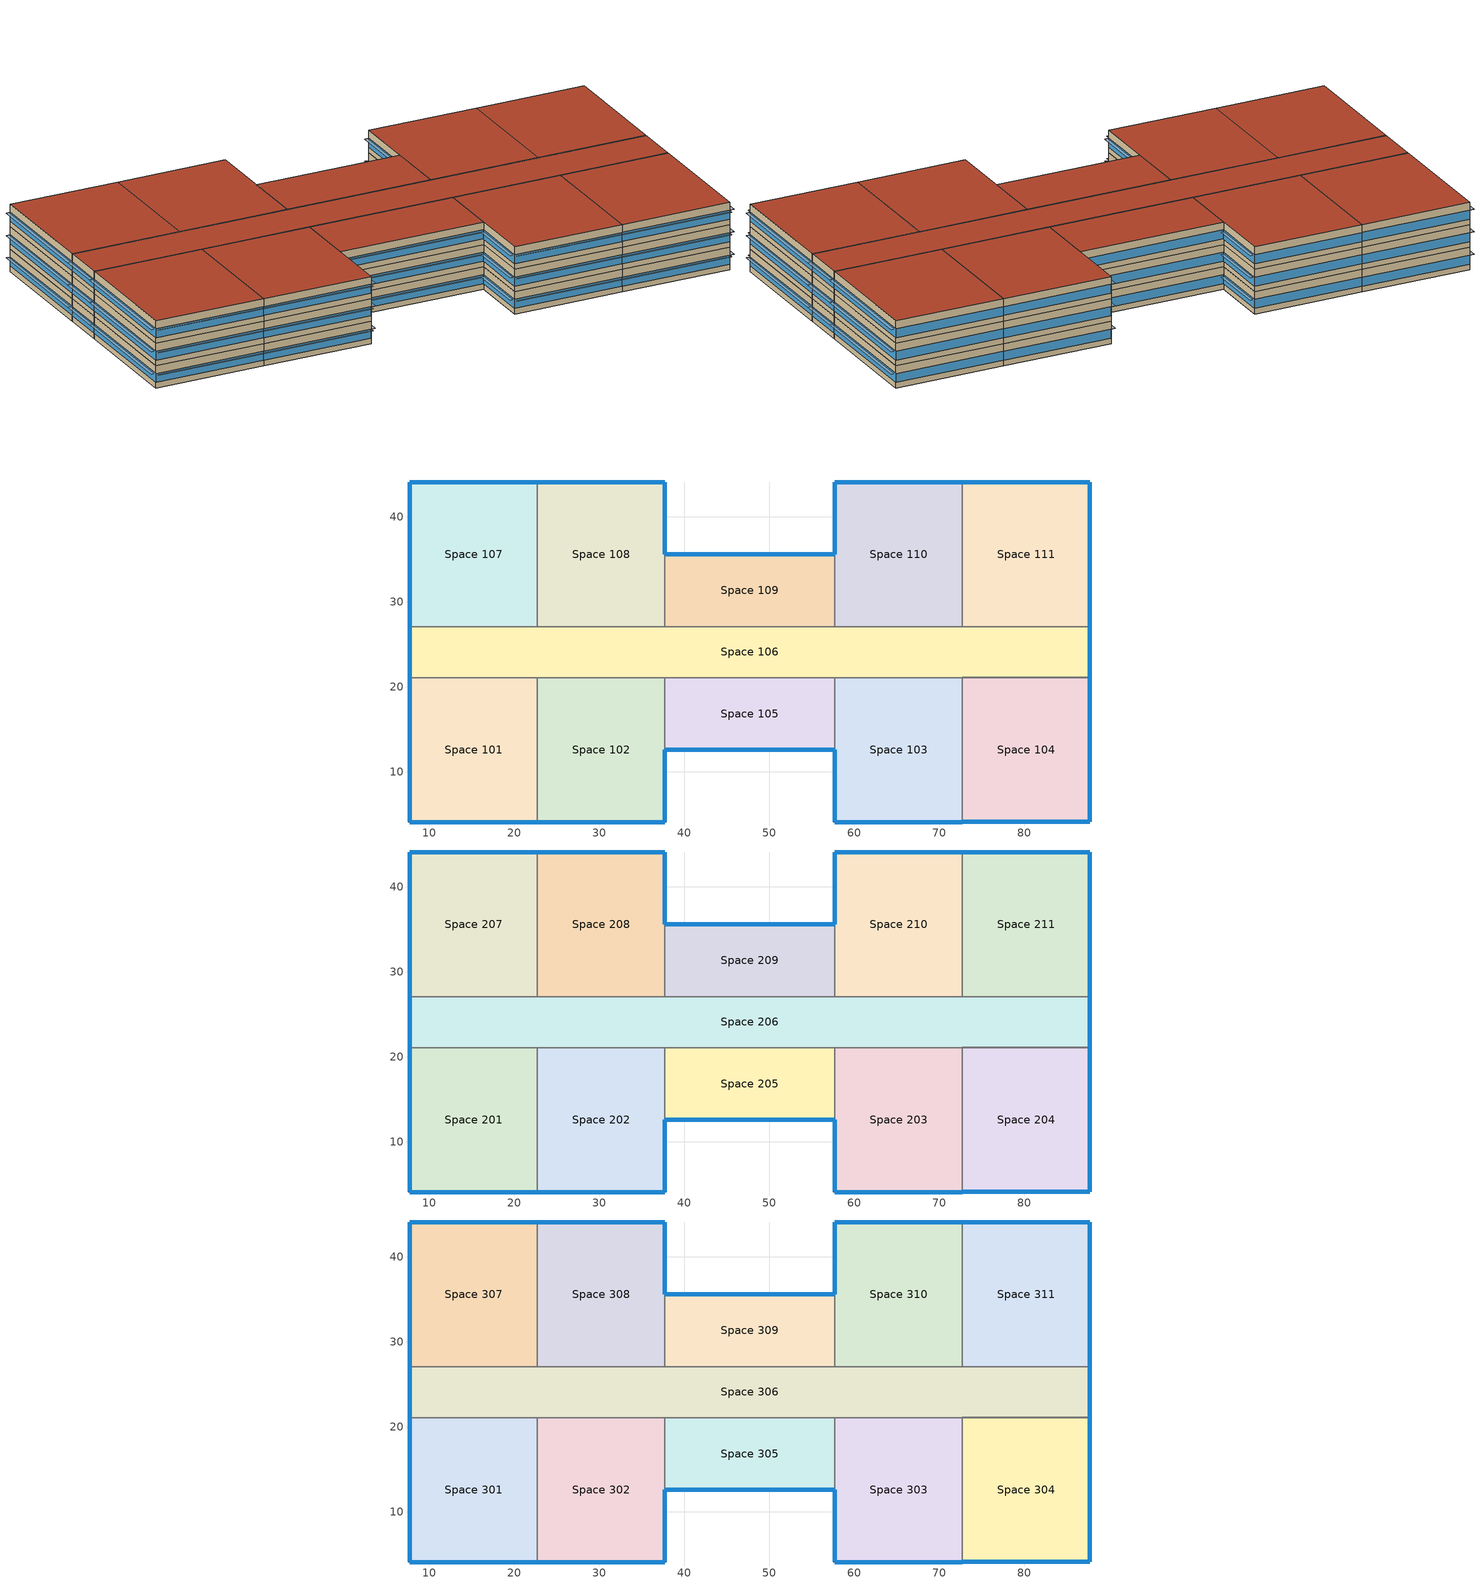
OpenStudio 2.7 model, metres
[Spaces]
Space 101
 floor ground: 22.68,21.1 22.68,4.1 7.68,4.1 7.68,21.1 z0
 wall outside: 7.68,21.1 7.68,4.1 22.68,4.1 z0:3.05
 wall to Space 106: 22.68,21.1 7.68,21.1 z0:3.05
 wall to Space 102: 22.68,4.1 22.68,21.1 z0:3.05
 window: 7.7,4.1 22.65,4.1 / 7.68,21.08 7.68,4.13 z0.76:1.98
Space 102
 floor ground: 37.68,21.1 37.68,4.1 22.68,4.1 22.68,21.1 z0
 wall outside: 22.68,4.1 37.68,4.1 37.68,12.6 z0:3.05
 wall to Space 106: 37.68,21.1 22.68,21.1 z0:3.05
 wall to Space 105: 37.68,12.6 37.68,21.1 z0:3.05
 window: 37.68,4.13 37.68,12.58 z0.76:1.99; 22.7,4.1 37.65,4.1 z0.76:1.98
Space 103
 floor ground: 72.68,21.1 72.68,4.1 57.68,4.1 57.68,21.1 z0
 wall outside: 57.68,12.6 57.68,4.1 72.68,4.1 z0:3.05
 wall to Space 106: 72.68,21.1 57.68,21.1 z0:3.05
 wall to Space 104: 72.68,4.1 72.68,21.1 z0:3.05
 wall to Space 105: 57.68,21.1 57.68,12.6 z0:3.05
 window: 57.7,4.1 72.65,4.1 z0.76:1.98; 57.68,12.58 57.68,4.13 z0.76:1.99
Space 104
 floor ground: 87.68,21.1 87.68,4.1 72.68,4.1 72.68,21.1 z0
 wall outside: 72.68,4.1 87.68,4.1 87.68,21.1 z0:3.05
 wall to Space 106: 87.68,21.1 72.68,21.1 z0:3.05
 window: 72.7,4.1 87.65,4.1 / 87.68,4.13 87.68,21.08 z0.76:1.98
Space 105
 floor ground: 57.68,21.1 57.68,12.6 37.68,12.6 37.68,21.1 z0
 wall outside: 37.68,12.6 57.68,12.6 z0:3.05
 wall to Space 106: 57.68,21.1 37.68,21.1 z0:3.05
 window: 37.7,12.6 57.65,12.6 z0.76:1.98
Space 106
 floor ground: 87.68,27.1 87.68,21.1 7.68,21.1 7.68,27.1 z0
 wall outside: 87.68,21.1 87.68,27.1 / 7.68,27.1 7.68,21.1 z0:3.05
 wall to Space 107: 22.68,27.1 7.68,27.1 z0:3.05
 wall to Space 108: 37.68,27.1 22.68,27.1 z0:3.05
 wall to Space 109: 57.68,27.1 37.68,27.1 z0:3.05
 wall to Space 110: 72.68,27.1 57.68,27.1 z0:3.05
 wall to Space 111: 87.68,27.1 72.68,27.1 z0:3.05
 window: 87.68,21.13 87.68,27.08 / 7.68,27.08 7.68,21.13 z0.76:1.99
Space 107
 floor ground: 22.68,44.1 22.68,27.1 7.68,27.1 7.68,44.1 z0
 wall outside: 22.68,44.1 7.68,44.1 7.68,27.1 z0:3.05
 wall to Space 108: 22.68,27.1 22.68,44.1 z0:3.05
 window: 7.68,44.08 7.68,27.13 / 22.65,44.1 7.7,44.1 z0.76:1.98
Space 108
 floor ground: 37.68,44.1 37.68,27.1 22.68,27.1 22.68,44.1 z0
 wall outside: 37.68,35.6 37.68,44.1 22.68,44.1 z0:3.05
 wall to Space 109: 37.68,27.1 37.68,35.6 z0:3.05
 window: 37.65,44.1 22.7,44.1 z0.76:1.98; 37.68,35.63 37.68,44.08 z0.76:1.99
Space 109
 floor ground: 57.68,35.6 57.68,27.1 37.68,27.1 37.68,35.6 z0
 wall outside: 57.68,35.6 37.68,35.6 z0:3.05
 wall to Space 110: 57.68,27.1 57.68,35.6 z0:3.05
 window: 57.65,35.6 37.7,35.6 z0.76:1.98
Space 110
 floor ground: 72.68,44.1 72.68,27.1 57.68,27.1 57.68,44.1 z0
 wall outside: 72.68,44.1 57.68,44.1 57.68,35.6 z0:3.05
 wall to Space 111: 72.68,27.1 72.68,44.1 z0:3.05
 window: 72.65,44.1 57.7,44.1 z0.76:1.98; 57.68,44.08 57.68,35.63 z0.76:1.99
Space 111
 floor ground: 87.68,44.1 87.68,27.1 72.68,27.1 72.68,44.1 z0
 wall outside: 87.68,27.1 87.68,44.1 72.68,44.1 z0:3.05
 window: 87.65,44.1 72.7,44.1 / 87.68,27.13 87.68,44.08 z0.76:1.98
Space 201
 floor to Space 101: 22.68,21.1 22.68,4.1 7.68,4.1 7.68,21.1 z3.05
 wall outside: 7.68,21.1 7.68,4.1 22.68,4.1 z3.05:6.1
 wall to Space 206: 22.68,21.1 7.68,21.1 z3.05:6.1
 wall to Space 202: 22.68,4.1 22.68,21.1 z3.05:6.1
 window: 7.7,4.1 22.65,4.1 / 7.68,21.08 7.68,4.13 z3.81:5.03
Space 202
 floor to Space 102: 37.68,21.1 37.68,4.1 22.68,4.1 22.68,21.1 z3.05
 wall outside: 22.68,4.1 37.68,4.1 37.68,12.6 z3.05:6.1
 wall to Space 206: 37.68,21.1 22.68,21.1 z3.05:6.1
 wall to Space 205: 37.68,12.6 37.68,21.1 z3.05:6.1
 window: 37.68,4.13 37.68,12.58 / 22.7,4.1 37.65,4.1 z3.81:5.03
Space 203
 floor to Space 103: 72.68,21.1 72.68,4.1 57.68,4.1 57.68,21.1 z3.05
 wall outside: 57.68,12.6 57.68,4.1 72.68,4.1 z3.05:6.1
 wall to Space 206: 72.68,21.1 57.68,21.1 z3.05:6.1
 wall to Space 204: 72.68,4.1 72.68,21.1 z3.05:6.1
 wall to Space 205: 57.68,21.1 57.68,12.6 z3.05:6.1
 window: 57.7,4.1 72.65,4.1 / 57.68,12.58 57.68,4.13 z3.81:5.03
Space 204
 floor to Space 104: 87.68,21.1 87.68,4.1 72.68,4.1 72.68,21.1 z3.05
 wall outside: 72.68,4.1 87.68,4.1 87.68,21.1 z3.05:6.1
 wall to Space 206: 87.68,21.1 72.68,21.1 z3.05:6.1
 window: 87.68,4.13 87.68,21.08 / 72.7,4.1 87.65,4.1 z3.81:5.03
Space 205
 floor to Space 105: 57.68,21.1 57.68,12.6 37.68,12.6 37.68,21.1 z3.05
 wall outside: 37.68,12.6 57.68,12.6 z3.05:6.1
 wall to Space 206: 57.68,21.1 37.68,21.1 z3.05:6.1
 window: 37.7,12.6 57.65,12.6 z3.81:5.03
Space 206
 floor to Space 106: 87.68,27.1 87.68,21.1 7.68,21.1 7.68,27.1 z3.05
 wall outside: 87.68,21.1 87.68,27.1 / 7.68,27.1 7.68,21.1 z3.05:6.1
 wall to Space 207: 22.68,27.1 7.68,27.1 z3.05:6.1
 wall to Space 208: 37.68,27.1 22.68,27.1 z3.05:6.1
 wall to Space 209: 57.68,27.1 37.68,27.1 z3.05:6.1
 wall to Space 210: 72.68,27.1 57.68,27.1 z3.05:6.1
 wall to Space 211: 87.68,27.1 72.68,27.1 z3.05:6.1
 window: 87.68,21.13 87.68,27.08 / 7.68,27.08 7.68,21.13 z3.81:5.04
Space 207
 floor to Space 107: 22.68,44.1 22.68,27.1 7.68,27.1 7.68,44.1 z3.05
 wall outside: 22.68,44.1 7.68,44.1 7.68,27.1 z3.05:6.1
 wall to Space 208: 22.68,27.1 22.68,44.1 z3.05:6.1
 window: 22.65,44.1 7.7,44.1 / 7.68,44.08 7.68,27.13 z3.81:5.03
Space 208
 floor to Space 108: 37.68,44.1 37.68,27.1 22.68,27.1 22.68,44.1 z3.05
 wall outside: 37.68,35.6 37.68,44.1 22.68,44.1 z3.05:6.1
 wall to Space 209: 37.68,27.1 37.68,35.6 z3.05:6.1
 window: 37.65,44.1 22.7,44.1 / 37.68,35.63 37.68,44.08 z3.81:5.03
Space 209
 floor to Space 109: 57.68,35.6 57.68,27.1 37.68,27.1 37.68,35.6 z3.05
 wall outside: 57.68,35.6 37.68,35.6 z3.05:6.1
 wall to Space 210: 57.68,27.1 57.68,35.6 z3.05:6.1
 window: 57.65,35.6 37.7,35.6 z3.81:5.03
Space 210
 floor to Space 110: 72.68,44.1 72.68,27.1 57.68,27.1 57.68,44.1 z3.05
 wall outside: 72.68,44.1 57.68,44.1 57.68,35.6 z3.05:6.1
 wall to Space 211: 72.68,27.1 72.68,44.1 z3.05:6.1
 window: 72.65,44.1 57.7,44.1 / 57.68,44.08 57.68,35.63 z3.81:5.03
Space 211
 floor to Space 111: 87.68,44.1 87.68,27.1 72.68,27.1 72.68,44.1 z3.05
 wall outside: 87.68,27.1 87.68,44.1 72.68,44.1 z3.05:6.1
 window: 87.65,44.1 72.7,44.1 / 87.68,27.13 87.68,44.08 z3.81:5.03
Space 301
 floor to Space 201: 22.68,21.1 22.68,4.1 7.68,4.1 7.68,21.1 z6.1
 wall outside: 7.68,21.1 7.68,4.1 22.68,4.1 z6.1:9.14
 wall to Space 306: 22.68,21.1 7.68,21.1 z6.1:9.14
 wall to Space 302: 22.68,4.1 22.68,21.1 z6.1:9.14
 window: 7.7,4.1 22.65,4.1 / 7.68,21.08 7.68,4.13 z6.86:8.08
 roof outside: 22.68,4.1 22.68,21.1 7.68,21.1 7.68,4.1 z9.14
Space 302
 floor to Space 202: 37.68,21.1 37.68,4.1 22.68,4.1 22.68,21.1 z6.1
 wall outside: 22.68,4.1 37.68,4.1 37.68,12.6 z6.1:9.14
 wall to Space 306: 37.68,21.1 22.68,21.1 z6.1:9.14
 wall to Space 305: 37.68,12.6 37.68,21.1 z6.1:9.14
 window: 37.68,4.13 37.68,12.58 / 22.7,4.1 37.65,4.1 z6.86:8.08
 roof outside: 37.68,4.1 37.68,21.1 22.68,21.1 22.68,4.1 z9.14
Space 303
 floor to Space 203: 72.68,21.1 72.68,4.1 57.68,4.1 57.68,21.1 z6.1
 wall outside: 57.68,12.6 57.68,4.1 72.68,4.1 z6.1:9.14
 wall to Space 306: 72.68,21.1 57.68,21.1 z6.1:9.14
 wall to Space 304: 72.68,4.1 72.68,21.1 z6.1:9.14
 wall to Space 305: 57.68,21.1 57.68,12.6 z6.1:9.14
 window: 57.7,4.1 72.65,4.1 / 57.68,12.58 57.68,4.13 z6.86:8.08
 roof outside: 72.68,4.1 72.68,21.1 57.68,21.1 57.68,4.1 z9.14
Space 304
 floor to Space 204: 87.68,21.1 87.68,4.1 72.68,4.1 72.68,21.1 z6.1
 wall outside: 72.68,4.1 87.68,4.1 87.68,21.1 z6.1:9.14
 wall to Space 306: 87.68,21.1 72.68,21.1 z6.1:9.14
 window: 87.68,4.13 87.68,21.08 / 72.7,4.1 87.65,4.1 z6.86:8.08
 roof outside: 87.68,4.1 87.68,21.1 72.68,21.1 72.68,4.1 z9.14
Space 305
 floor to Space 205: 57.68,21.1 57.68,12.6 37.68,12.6 37.68,21.1 z6.1
 wall outside: 37.68,12.6 57.68,12.6 z6.1:9.14
 wall to Space 306: 57.68,21.1 37.68,21.1 z6.1:9.14
 window: 37.7,12.6 57.65,12.6 z6.86:8.08
 roof outside: 57.68,12.6 57.68,21.1 37.68,21.1 37.68,12.6 z9.14
Space 306
 floor to Space 206: 87.68,27.1 87.68,21.1 7.68,21.1 7.68,27.1 z6.1
 wall outside: 87.68,21.1 87.68,27.1 / 7.68,27.1 7.68,21.1 z6.1:9.14
 wall to Space 307: 22.68,27.1 7.68,27.1 z6.1:9.14
 wall to Space 308: 37.68,27.1 22.68,27.1 z6.1:9.14
 wall to Space 309: 57.68,27.1 37.68,27.1 z6.1:9.14
 wall to Space 310: 72.68,27.1 57.68,27.1 z6.1:9.14
 wall to Space 311: 87.68,27.1 72.68,27.1 z6.1:9.14
 window: 87.68,21.13 87.68,27.08 / 7.68,27.08 7.68,21.13 z6.86:8.09
 roof outside: 87.68,21.1 87.68,27.1 7.68,27.1 7.68,21.1 z9.14
Space 307
 floor to Space 207: 22.68,44.1 22.68,27.1 7.68,27.1 7.68,44.1 z6.1
 wall outside: 22.68,44.1 7.68,44.1 7.68,27.1 z6.1:9.14
 wall to Space 308: 22.68,27.1 22.68,44.1 z6.1:9.14
 window: 22.65,44.1 7.7,44.1 / 7.68,44.08 7.68,27.13 z6.86:8.08
 roof outside: 22.68,27.1 22.68,44.1 7.68,44.1 7.68,27.1 z9.14
Space 308
 floor to Space 208: 37.68,44.1 37.68,27.1 22.68,27.1 22.68,44.1 z6.1
 wall outside: 37.68,35.6 37.68,44.1 22.68,44.1 z6.1:9.14
 wall to Space 309: 37.68,27.1 37.68,35.6 z6.1:9.14
 window: 37.68,35.63 37.68,44.08 / 37.65,44.1 22.7,44.1 z6.86:8.08
 roof outside: 37.68,27.1 37.68,44.1 22.68,44.1 22.68,27.1 z9.14
Space 309
 floor to Space 209: 57.68,35.6 57.68,27.1 37.68,27.1 37.68,35.6 z6.1
 wall outside: 57.68,35.6 37.68,35.6 z6.1:9.14
 wall to Space 310: 57.68,27.1 57.68,35.6 z6.1:9.14
 window: 57.65,35.6 37.7,35.6 z6.86:8.08
 roof outside: 57.68,27.1 57.68,35.6 37.68,35.6 37.68,27.1 z9.14
Space 310
 floor to Space 210: 72.68,44.1 72.68,27.1 57.68,27.1 57.68,44.1 z6.1
 wall outside: 72.68,44.1 57.68,44.1 57.68,35.6 z6.1:9.14
 wall to Space 311: 72.68,27.1 72.68,44.1 z6.1:9.14
 window: 72.65,44.1 57.7,44.1 / 57.68,44.08 57.68,35.63 z6.86:8.08
 roof outside: 72.68,27.1 72.68,44.1 57.68,44.1 57.68,27.1 z9.14
Space 311
 floor to Space 211: 87.68,44.1 87.68,27.1 72.68,27.1 72.68,44.1 z6.1
 wall outside: 87.68,27.1 87.68,44.1 72.68,44.1 z6.1:9.14
 window: 87.65,44.1 72.7,44.1 / 87.68,27.13 87.68,44.08 z6.86:8.08
 roof outside: 87.68,27.1 87.68,44.1 72.68,44.1 72.68,27.1 z9.14
shading: 88.29,21.13 88.29,27.08 87.68,27.08 87.68,21.13 z1.99; 7.68,4.13 7.68,21.08 7.07,21.08 7.07,4.13 z1.98; 57.65,11.99 57.65,12.6 37.7,12.6 37.7,11.99 z1.98; 88.29,21.13 88.29,27.08 87.68,27.08 87.68,21.13 z5.04; 22.65,3.49 22.65,4.1 7.7,4.1 7.7,3.49 z5.03; 57.68,4.13 57.68,12.58 57.07,12.58 57.07,4.13 z8.08; 22.65,3.49 22.65,4.1 7.7,4.1 7.7,3.49 z8.08; 7.68,27.13 7.68,44.08 7.07,44.08 7.07,27.13 z1.98; 88.29,27.13 88.29,44.08 87.68,44.08 87.68,27.13 z1.98; 22.65,3.49 22.65,4.1 7.7,4.1 7.7,3.49 z1.98; 88.29,27.13 88.29,44.08 87.68,44.08 87.68,27.13 z5.03; 37.65,3.49 37.65,4.1 22.7,4.1 22.7,3.49 z1.98; 38.29,4.13 38.29,12.58 37.68,12.58 37.68,4.13 z1.99; 88.29,21.13 88.29,27.08 87.68,27.08 87.68,21.13 z8.09; 37.65,3.49 37.65,4.1 22.7,4.1 22.7,3.49 z5.03; 88.29,4.13 88.29,21.08 87.68,21.08 87.68,4.13 z5.03; 57.68,35.63 57.68,44.08 57.07,44.08 57.07,35.63 z8.08; 7.68,21.13 7.68,27.08 7.06,27.08 7.06,21.13 z1.99; 72.65,3.49 72.65,4.1 57.7,4.1 57.7,3.49 z1.98; 57.68,4.13 57.68,12.58 57.07,12.58 57.07,4.13 z1.99; 72.65,3.49 72.65,4.1 57.7,4.1 57.7,3.49 z5.03; 87.65,3.49 87.65,4.1 72.7,4.1 72.7,3.49 z1.98; 57.65,11.99 57.65,12.6 37.7,12.6 37.7,11.99 z8.08; 88.29,4.13 88.29,21.08 87.68,21.08 87.68,4.13 z1.98; 7.68,27.13 7.68,44.08 7.07,44.08 7.07,27.13 z5.03; 38.29,35.63 38.29,44.08 37.68,44.08 37.68,35.63 z1.99; 57.68,4.13 57.68,12.58 57.07,12.58 57.07,4.13 z5.03; 57.68,35.63 57.68,44.08 57.07,44.08 57.07,35.63 z1.99; 38.29,35.63 38.29,44.08 37.68,44.08 37.68,35.63 z8.08; 7.68,4.13 7.68,21.08 7.07,21.08 7.07,4.13 z5.03; 38.29,4.13 38.29,12.58 37.68,12.58 37.68,4.13 z5.03; 72.65,3.49 72.65,4.1 57.7,4.1 57.7,3.49 z8.08; 87.65,3.49 87.65,4.1 72.7,4.1 72.7,3.49 z5.03; 57.65,11.99 57.65,12.6 37.7,12.6 37.7,11.99 z5.03; 7.68,21.13 7.68,27.08 7.06,27.08 7.06,21.13 z5.04; 37.65,3.49 37.65,4.1 22.7,4.1 22.7,3.49 z8.08; 38.29,35.63 38.29,44.08 37.68,44.08 37.68,35.63 z5.03; 38.29,4.13 38.29,12.58 37.68,12.58 37.68,4.13 z8.08; 7.68,4.13 7.68,21.08 7.07,21.08 7.07,4.13 z8.08; 57.68,35.63 57.68,44.08 57.07,44.08 57.07,35.63 z5.03; 88.29,4.13 88.29,21.08 87.68,21.08 87.68,4.13 z8.08; 87.65,3.49 87.65,4.1 72.7,4.1 72.7,3.49 z8.08; 7.68,21.13 7.68,27.08 7.06,27.08 7.06,21.13 z8.09; 7.68,27.13 7.68,44.08 7.07,44.08 7.07,27.13 z8.08; 88.29,27.13 88.29,44.08 87.68,44.08 87.68,27.13 z8.08
[Building]
Building 1: Space Type=189.1-2009 - Office - OpenOffice - CZ4-8; Default Construction Set=189.1-2009 - CZ5 - Office
[Site]
CHENNAI: Latitude {deg}=13; Longitude {deg}=80.18; Time Zone {hr}=5.5; Elevation {m}=16
[ClimateZones]
Climate Zone Institution Name 1=ASHRAE; Climate Zone Document Name 1=ANSI/ASHRAE Standard 169; Climate Zone Document Year 1=2006; Climate Zone Institution Name 2=CEC; Climate Zone Document Name 2=California Climate Zone Descriptions; Climate Zone Document Year 2=1995
[SizingPeriod:DesignDay] Sky Clearness=0; Rain Indicator=0; Snow Indicator=0; Day of Month=21; Daylight Saving Time Indicator=0; Dry-Bulb Temperature Range Modifier Type=DefaultMultipliers
Name | Maximum Dry-Bulb Temperature {C} | Daily Dry-Bulb Temperature Range {deltaC} | Humidity Indicating Conditions at Maximum Dry-Bulb | Barometric Pressure {Pa} | Wind Speed {m/s} | Wind Direction {deg} | Month | Day Type | Humidity Indicating Type | Solar Model Indicator | ASHRAE Taub | ASHRAE Taud
ANKARA Ann Htg 99.6% Condns DB | -15.7 | 0 | -15.7 | 90432 | 0.5 | 100 | 1 | WinterDesignDay | Wetbulb | ASHRAEClearSky
ANKARA Ann Hum_n 99.6% Condns DP=>MCDB | -14.8 | 0 | -18.3 | 90432 | 0.5 | 100 | 1 | WinterDesignDay | Dewpoint | ASHRAEClearSky
ANKARA Ann Htg Wind 99.6% Condns WS=>MCDB | 3.4 | 0 | 3.4 | 90432 | 10.1 | 100 | 1 | WinterDesignDay | Wetbulb | ASHRAEClearSky
ANKARA Ann Clg .4% Condns DB=>MWB | 33 | 15.4 | 17.6 | 90432 | 4 | 230 | 8 | SummerDesignDay | Wetbulb | ASHRAETau | 0.52 | 1.726
ANKARA Ann Clg .4% Condns WB=>MDB | 29.4 | 15.4 | 19.2 | 90432 | 4 | 230 | 8 | SummerDesignDay | Wetbulb | ASHRAETau | 0.52 | 1.726
ANKARA Ann Clg .4% Condns DP=>MDB | 23.6 | 15.4 | 15.2 | 90432 | 4 | 230 | 8 | SummerDesignDay | Dewpoint | ASHRAETau | 0.52 | 1.726
ANKARA Ann Clg .4% Condns Enth=>MDB | 29.1 | 15.4 | 59000 | 90432 | 4 | 230 | 8 | SummerDesignDay | Enthalpy | ASHRAETau | 0.52 | 1.726
CHENNAI Ann Htg 99.6% Condns DB | 20 | 0 | 20 | 101133 | 0.6 | 320 | 1 | WinterDesignDay | Wetbulb | ASHRAEClearSky
CHENNAI Ann Hum_n 99.6% Condns DP=>MCDB | 28.6 | 0 | 14.5 | 101133 | 0.6 | 320 | 1 | WinterDesignDay | Dewpoint | ASHRAEClearSky
CHENNAI Ann Htg Wind 99.6% Condns WS=>MCDB | 27.6 | 0 | 27.6 | 101133 | 8.3 | 320 | 1 | WinterDesignDay | Wetbulb | ASHRAEClearSky
CHENNAI Ann Clg .4% Condns DB=>MWB | 38.5 | 8.8 | 25.7 | 101133 | 4.2 | 270 | 5 | SummerDesignDay | Wetbulb | ASHRAETau | 0.647 | 1.637
CHENNAI Ann Clg .4% Condns WB=>MDB | 32.9 | 8.8 | 28.3 | 101133 | 4.2 | 270 | 5 | SummerDesignDay | Wetbulb | ASHRAETau | 0.647 | 1.637
CHENNAI Ann Clg .4% Condns DP=>MDB | 30.5 | 8.8 | 27.2 | 101133 | 4.2 | 270 | 5 | SummerDesignDay | Dewpoint | ASHRAETau | 0.647 | 1.637
CHENNAI Ann Clg .4% Condns Enth=>MDB | 33.1 | 8.8 | 91700 | 101133 | 4.2 | 270 | 5 | SummerDesignDay | Enthalpy | ASHRAETau | 0.647 | 1.637
[DefaultConstructionSet] Interior Partition Construction=Interior Partition
Name | Default Exterior Surface Constructions | Default Interior Surface Constructions | Default Ground Contact Surface Constructions | Default Exterior SubSurface Constructions | Default Interior SubSurface Constructions
189.1-2009 - CZ3 - Office | Default Surface Constructions 7 | Default Surface Constructions 8 | Default Surface Constructions 9 | Default Sub Surface Constructions 5 | Default Sub Surface Constructions 6
189.1-2009 - CZ5 - Office | Default Surface Constructions 13 | Default Surface Constructions 14 | Default Surface Constructions 15 | Default Sub Surface Constructions 9 | Default Sub Surface Constructions 10
[DefaultSurfaceConstructions]
Name | Floor Construction | Wall Construction | Roof Ceiling Construction
Default Surface Constructions 7 | ExtSlabCarpet 4in ClimateZone 1-8 | ASHRAE 189.1-2009 ExtWall Mass ClimateZone 3 | ASHRAE 189.1-2009 ExtRoof IEAD ClimateZone 2-5
Default Surface Constructions 8; Default Surface Constructions 14 | Interior Floor | Interior Wall | Interior Ceiling
Default Surface Constructions 9; Default Surface Constructions 15 | ExtSlabCarpet 4in ClimateZone 1-8 | ExtSlabCarpet 4in ClimateZone 1-8 | ExtSlabCarpet 4in ClimateZone 1-8
Default Surface Constructions 13 | ExtSlabCarpet 4in ClimateZone 1-8 | ASHRAE 189.1-2009 ExtWall Mass ClimateZone 5 | ASHRAE 189.1-2009 ExtRoof IEAD ClimateZone 2-5
[Construction]
ExtSlabCarpet 4in ClimateZone 1-8: MAT-CC05 4 HW CONCRETE, CP02 CARPET PAD
Interior Floor: F16 Acoustic tile, F05 Ceiling air space resistance, M11 100mm lightweight concrete
Interior Wall: G01a 19mm gypsum board, F04 Wall air space resistance, G01a 19mm gypsum board
Interior Ceiling: M11 100mm lightweight concrete, F05 Ceiling air space resistance, F16 Acoustic tile
Exterior Door: F08 Metal surface, I01 25mm insulation board
Interior Window: Clear 3mm
Interior Door; Interior Partition: G05 25mm wood
ASHRAE 189.1-2009 ExtRoof IEAD ClimateZone 2-5: Roof Membrane, Roof Insulation [21], Metal Decking
ASHRAE 189.1-2009 ExtWall Mass ClimateZone 3: 1IN Stucco, 8IN Concrete HW, Wall Insulation [36], 1/2IN Gypsum
ASHRAE 189.1-2009 ExtWindow ClimateZone 3: Theoretical Glass [202]
ASHRAE 189.1-2009 ExtWindow ClimateZone 4-5: Theoretical Glass [207]
ASHRAE 189.1-2009 ExtWall Mass ClimateZone 5: 1IN Stucco, 8IN Concrete HW, Wall Insulation [40], 1/2IN Gypsum
[Material] Thermal Absorptance=0.9
Name | Roughness | Thickness {m} | Conductivity {W/m-K} | Density {kg/m3} | Specific Heat {J/kg-K} | Solar Absorptance | Visible Absorptance
MAT-CC05 4 HW CONCRETE | Rough | 0.1016 | 1.311 | 2240 | 836.8 | 0.85 | 0.85
1IN Stucco | Smooth | 0.0253 | 0.6918 | 1858 | 837 | 0.92 | 0.92
8IN Concrete HW | MediumRough | 0.2033 | 1.7296 | 2243 | 837 | 0.65 | 0.65
1/2IN Gypsum | Smooth | 0.0127 | 0.16 | 784.9 | 830 | 0.4 | 0.4
Roof Membrane | VeryRough | 0.0095 | 0.16 | 1121.29 | 1460 | 0.7 | 0.7
Metal Decking | MediumSmooth | 0.0015 | 45.006 | 7680 | 418.4 | 0.6 | 0.6
F16 Acoustic tile | MediumSmooth | 0.0191 | 0.06 | 368 | 590 | 0.3 | 0.3
M11 100mm lightweight concrete | MediumRough | 0.1016 | 0.53 | 1280 | 840 | 0.5 | 0.5
G01a 19mm gypsum board | MediumSmooth | 0.019 | 0.16 | 800 | 1090 | 0.4 | 0.4
F08 Metal surface | Smooth | 0.0008 | 45.28 | 7824 | 500 | 0.7 | 0.7
I01 25mm insulation board | MediumRough | 0.0254 | 0.03 | 43 | 1210 | 0.6 | 0.6
G05 25mm wood | MediumSmooth | 0.0254 | 0.15 | 608 | 1630 | 0.5 | 0.5
Roof Insulation [21] | MediumRough | 0.2105 | 0.049 | 265 | 836.8 | 0.7 | 0.7
Wall Insulation [36] | MediumRough | 0.0566 | 0.0432 | 91 | 837 | 0.5 | 0.5
Wall Insulation [40] | MediumRough | 0.0794 | 0.0432 | 91 | 837 | 0.5 | 0.5
[Material:NoMass]
CP02 CARPET PAD: Roughness=Smooth; Thermal Resistance {m2-K/W}=0.1; Thermal Absorptance=0.9; Solar Absorptance=0.8; Visible Absorptance=0.8
[Material:AirGap]
Name | Thermal Resistance {m2-K/W}
F05 Ceiling air space resistance | 0.18
F04 Wall air space resistance | 0.15
[DefaultSubSurfaceConstructions]
Name | Fixed Window Construction | Operable Window Construction | Door Construction | Tubular Daylight Dome Construction | Tubular Daylight Diffuser Construction
Default Sub Surface Constructions 5 | ASHRAE 189.1-2009 ExtWindow ClimateZone 3 | ASHRAE 189.1-2009 ExtWindow ClimateZone 3 | Exterior Door | Interior Window | Interior Window
Default Sub Surface Constructions 6; Default Sub Surface Constructions 10 | Interior Window | Interior Window | Interior Door
Default Sub Surface Constructions 9 | ASHRAE 189.1-2009 ExtWindow ClimateZone 4-5 | ASHRAE 189.1-2009 ExtWindow ClimateZone 4-5 | Exterior Door | Interior Window | Interior Window
[WindowMaterial:Glazing] Optical Data Type=SpectralAverage; Thickness {m}=0.003; Back Side Solar Reflectance at Normal Incidence=0; Back Side Visible Reflectance at Normal Incidence=0; Infrared Transmittance at Normal Incidence=0; Dirt Correction Factor for Solar and Visible Transmittance=1; Solar Diffusing=No
Name | Solar Transmittance at Normal Incidence | Front Side Solar Reflectance at Normal Incidence | Visible Transmittance at Normal Incidence | Front Side Visible Reflectance at Normal Incidence | Front Side Infrared Hemispherical Emissivity | Back Side Infrared Hemispherical Emissivity | Conductivity {W/m-K}
Clear 3mm | 0.837 | 0.075 | 0.898 | 0.081 | 0.84 | 0.84 | 0.9
Theoretical Glass [202] | 0.2325 | 0.7175 | 0.3192 | 0.6308 | 0.9 | 0.9 | 0.0192
Theoretical Glass [207] | 0.3311 | 0.6189 | 0.44 | 0.51 | 0.9 | 0.9 | 0.0133
[WindowMaterial:Blind]
Window Material Blind 1: Slat Width {m}=0.025; Slat Separation {m}=0.01875; Front Side Slat Beam Solar Reflectance=0.5; Back Side Slat Beam Solar Reflectance=0.5; Front Side Slat Diffuse Solar Reflectance=0.5; Back Side Slat Diffuse Solar Reflectance=0.5; Slat Beam Visible Transmittance=0
[SpaceType] Standards Building Type=Office
Name | Default Schedule Set | Design Specification Outdoor Air Object | Standards Space Type
189.1-2009 - Office - BreakRoom - CZ1-3 | 189.1-2009 - Office - BreakRoom - CZ1-3 Schedule Set | 189.1-2009 - Office - BreakRoom - CZ1-3 Ventilation | BreakRoom
189.1-2009 - Office - Corridor - CZ1-3 | 189.1-2009 - Office - Corridor - CZ1-3 Schedule Set | 189.1-2009 - Office - Corridor - CZ1-3 Ventilation | Corridor
189.1-2009 - Office - OpenOffice - CZ1-3 | 189.1-2009 - Office - OpenOffice - CZ1-3 Schedule Set | 189.1-2009 - Office - OpenOffice - CZ1-3 Ventilation | OpenOffice
189.1-2009 - Office - Stair - CZ1-3 | 189.1-2009 - Office - Stair - CZ1-3 Schedule Set | 189.1-2009 - Office - Stair - CZ1-3 Ventilation | Stair
189.1-2009 - Office - OpenOffice - CZ4-8 | 189.1-2009 - Office - OpenOffice - CZ4-8 Schedule Set | 189.1-2009 - Office - OpenOffice - CZ4-8 Ventilation | OpenOffice
[DefaultScheduleSet] Lighting Schedule=Office Bldg Light; Infiltration Schedule=Office Infil Quarter On
Name | Number of People Schedule | People Activity Level Schedule | Electric Equipment Schedule
189.1-2009 - Office - BreakRoom - CZ1-3 Schedule Set | Office Misc Occ | Office Activity | Office Bldg Equip
189.1-2009 - Office - Corridor - CZ1-3 Schedule Set; 189.1-2009 - Office - OpenOffice - CZ1-3 Schedule Set; 189.1-2009 - Office - OpenOffice - CZ4-8 Schedule Set | Office Work Occ | Office Activity | Office Bldg Equip
189.1-2009 - Office - Stair - CZ1-3 Schedule Set
[Lights:Definition] Design Level Calculation Method=Watts/Area
Name | Watts per Space Floor Area {W/m2}
189.1-2009 - Office - BreakRoom - CZ1-3 Lights Definition | 11.625
189.1-2009 - Office - Corridor - CZ1-3 Lights Definition | 4.84376
189.1-2009 - Office - OpenOffice - CZ1-3 Lights Definition; 189.1-2009 - Office - OpenOffice - CZ4-8 Lights Definition | 10.6563
189.1-2009 - Office - Stair - CZ1-3 Lights Definition | 5.81251
[Lights]
Name | Lights Definition | Space or SpaceType
189.1-2009 - Office - BreakRoom - CZ1-3 Lights | 189.1-2009 - Office - BreakRoom - CZ1-3 Lights Definition | 189.1-2009 - Office - BreakRoom - CZ1-3
189.1-2009 - Office - Corridor - CZ1-3 Lights | 189.1-2009 - Office - Corridor - CZ1-3 Lights Definition | 189.1-2009 - Office - Corridor - CZ1-3
189.1-2009 - Office - OpenOffice - CZ1-3 Lights | 189.1-2009 - Office - OpenOffice - CZ1-3 Lights Definition | 189.1-2009 - Office - OpenOffice - CZ1-3
189.1-2009 - Office - Stair - CZ1-3 Lights | 189.1-2009 - Office - Stair - CZ1-3 Lights Definition | 189.1-2009 - Office - Stair - CZ1-3
189.1-2009 - Office - OpenOffice - CZ4-8 Lights | 189.1-2009 - Office - OpenOffice - CZ4-8 Lights Definition | 189.1-2009 - Office - OpenOffice - CZ4-8
[DesignSpecification:OutdoorAir] Outdoor Air Method=Sum
Name | Outdoor Air Flow per Person {m3/s-person} | Outdoor Air Flow per Floor Area {m3/s-m2}
189.1-2009 - Office - BreakRoom - CZ1-3 Ventilation | 0.00707921
189.1-2009 - Office - Corridor - CZ1-3 Ventilation; 189.1-2009 - Office - Stair - CZ1-3 Ventilation |  | 0.000254
189.1-2009 - Office - OpenOffice - CZ1-3 Ventilation; 189.1-2009 - Office - OpenOffice - CZ4-8 Ventilation | 0.00943895
[People:Definition] Number of People Calculation Method=People/Area; Fraction Radiant=0.3
Name | People per Space Floor Area {person/m2}
189.1-2009 - Office - BreakRoom - CZ1-3 People Definition | 0.538196
189.1-2009 - Office - Corridor - CZ1-3 People Definition | 0.0107639
189.1-2009 - Office - OpenOffice - CZ1-3 People Definition; 189.1-2009 - Office - OpenOffice - CZ4-8 People Definition | 0.0565105
[People]
Name | People Definition | Space or SpaceType
189.1-2009 - Office - BreakRoom - CZ1-3 People | 189.1-2009 - Office - BreakRoom - CZ1-3 People Definition | 189.1-2009 - Office - BreakRoom - CZ1-3
189.1-2009 - Office - Corridor - CZ1-3 People | 189.1-2009 - Office - Corridor - CZ1-3 People Definition | 189.1-2009 - Office - Corridor - CZ1-3
189.1-2009 - Office - OpenOffice - CZ1-3 People | 189.1-2009 - Office - OpenOffice - CZ1-3 People Definition | 189.1-2009 - Office - OpenOffice - CZ1-3
189.1-2009 - Office - OpenOffice - CZ4-8 People | 189.1-2009 - Office - OpenOffice - CZ4-8 People Definition | 189.1-2009 - Office - OpenOffice - CZ4-8
[SpaceInfiltration:DesignFlowRate] Design Flow Rate Calculation Method=Flow/ExteriorArea
Name | Space or SpaceType | Flow per Exterior Surface Area {m3/s-m2}
189.1-2009 - Office - BreakRoom - CZ1-3 Infiltration | 189.1-2009 - Office - BreakRoom - CZ1-3 | 0.00030226
189.1-2009 - Office - Corridor - CZ1-3 Infiltration | 189.1-2009 - Office - Corridor - CZ1-3 | 0.00030226
189.1-2009 - Office - OpenOffice - CZ1-3 Infiltration | 189.1-2009 - Office - OpenOffice - CZ1-3 | 0.00030226
189.1-2009 - Office - Stair - CZ1-3 Infiltration | 189.1-2009 - Office - Stair - CZ1-3 | 0.00030226
189.1-2009 - Office - OpenOffice - CZ4-8 Infiltration | 189.1-2009 - Office - OpenOffice - CZ4-8 | 0.000226568
[ElectricEquipment:Definition] Design Level Calculation Method=Watts/Area
Name | Watts per Space Floor Area {W/m2}
189.1-2009 - Office - BreakRoom - CZ1-3 Electric Equipment Definition | 48.007
189.1-2009 - Office - Corridor - CZ1-3 Electric Equipment Definition | 1.72223
189.1-2009 - Office - OpenOffice - CZ1-3 Electric Equipment Definition; 189.1-2009 - Office - OpenOffice - CZ4-8 Electric Equipment Definition | 7.64238
[ElectricEquipment]
Name | Electric Equipment Definition | Space or SpaceType
189.1-2009 - Office - BreakRoom - CZ1-3 Electric Equipment | 189.1-2009 - Office - BreakRoom - CZ1-3 Electric Equipment Definition | 189.1-2009 - Office - BreakRoom - CZ1-3
189.1-2009 - Office - Corridor - CZ1-3 Electric Equipment | 189.1-2009 - Office - Corridor - CZ1-3 Electric Equipment Definition | 189.1-2009 - Office - Corridor - CZ1-3
189.1-2009 - Office - OpenOffice - CZ1-3 Electric Equipment | 189.1-2009 - Office - OpenOffice - CZ1-3 Electric Equipment Definition | 189.1-2009 - Office - OpenOffice - CZ1-3
189.1-2009 - Office - OpenOffice - CZ4-8 Electric Equipment | 189.1-2009 - Office - OpenOffice - CZ4-8 Electric Equipment Definition | 189.1-2009 - Office - OpenOffice - CZ4-8
[ThermostatSetpoint:DualSetpoint] Heating Setpoint Temperature Schedule=Medium Office HtgSetp; Cooling Setpoint Temperature Schedule=Medium Office ClgSetp
Thermal Zone 1 Thermostat 1; Thermal Zone 2 Thermostat 1; Thermal Zone 3 Thermostat; Thermal Zone 4 Thermostat 1; Thermal Zone 5 Thermostat; Thermal Zone 6 Thermostat; Thermal Zone 7 Thermostat; Thermal Zone 8 Thermostat 1; Thermal Zone 9 Thermostat 1; Thermal Zone 10 Thermostat 1; Thermal Zone 11 Thermostat 1; Thermal Zone 12 Thermostat; Thermal Zone 13 Thermostat; Thermal Zone 14 Thermostat; Thermal Zone 15 Thermostat 1; Thermal Zone 16 Thermostat 1; Thermal Zone 17 Thermostat 1; Thermal Zone 18 Thermostat 1; Thermal Zone 19 Thermostat; Thermal Zone 20 Thermostat; Thermal Zone 21 Thermostat
[ShadingControl]
Shading Control 1: Shading Type=InteriorBlind; Shading Device Material=Window Material Blind 1
[BuildingStory] Nominal Floor to Floor Height {m}=3.048
Name | Nominal Z Coordinate {m}
Building Story 1 | 0
Building Story 2 | 3.048
Building Story 3 | 6.096
[Space] Default Construction Set=189.1-2009 - CZ3 - Office
Name | Space Type | Building Story | Thermal Zone
Space 101; Space 102 | 189.1-2009 - Office - OpenOffice - CZ1-3 | Building Story 1 | Thermal Zone 1
Space 103; Space 104 | 189.1-2009 - Office - OpenOffice - CZ1-3 | Building Story 1 | Thermal Zone 4
Space 105 | 189.1-2009 - Office - BreakRoom - CZ1-3 | Building Story 1 | Thermal Zone 6
Space 106 | 189.1-2009 - Office - Corridor - CZ1-3 | Building Story 1 | Thermal Zone 5
Space 107; Space 108 | 189.1-2009 - Office - OpenOffice - CZ1-3 | Building Story 1 | Thermal Zone 2
Space 109 | 189.1-2009 - Office - Stair - CZ1-3 | Building Story 1 | Thermal Zone 7
Space 110; Space 111 | 189.1-2009 - Office - OpenOffice - CZ1-3 | Building Story 1 | Thermal Zone 3
Space 201; Space 202 | 189.1-2009 - Office - OpenOffice - CZ1-3 | Building Story 2 | Thermal Zone 9
Space 203; Space 204 | 189.1-2009 - Office - OpenOffice - CZ1-3 | Building Story 2 | Thermal Zone 11
Space 205 | 189.1-2009 - Office - BreakRoom - CZ1-3 | Building Story 2 | Thermal Zone 13
Space 206 | 189.1-2009 - Office - Corridor - CZ1-3 | Building Story 2 | Thermal Zone 12
Space 207; Space 208 | 189.1-2009 - Office - OpenOffice - CZ1-3 | Building Story 2 | Thermal Zone 8
Space 209 | 189.1-2009 - Office - Stair - CZ1-3 | Building Story 2 | Thermal Zone 14
Space 210; Space 211 | 189.1-2009 - Office - OpenOffice - CZ1-3 | Building Story 2 | Thermal Zone 10
Space 301; Space 302 | 189.1-2009 - Office - OpenOffice - CZ1-3 | Building Story 3 | Thermal Zone 16
Space 303; Space 304 | 189.1-2009 - Office - OpenOffice - CZ1-3 | Building Story 3 | Thermal Zone 18
Space 305 | 189.1-2009 - Office - BreakRoom - CZ1-3 | Building Story 3 | Thermal Zone 20
Space 306 | 189.1-2009 - Office - Corridor - CZ1-3 | Building Story 3 | Thermal Zone 19
Space 307; Space 308 | 189.1-2009 - Office - OpenOffice - CZ1-3 | Building Story 3 | Thermal Zone 15
Space 309 | 189.1-2009 - Office - Stair - CZ1-3 | Building Story 3 | Thermal Zone 21
Space 310; Space 311 | 189.1-2009 - Office - OpenOffice - CZ1-3 | Building Story 3 | Thermal Zone 17
[ThermalZone] Use Ideal Air Loads=Yes
Name | Thermostat
Thermal Zone 1 | Thermal Zone 1 Thermostat 1
Thermal Zone 2 | Thermal Zone 2 Thermostat 1
Thermal Zone 3 | Thermal Zone 3 Thermostat
Thermal Zone 4 | Thermal Zone 4 Thermostat 1
Thermal Zone 5 | Thermal Zone 5 Thermostat
Thermal Zone 6 | Thermal Zone 6 Thermostat
Thermal Zone 7 | Thermal Zone 7 Thermostat
Thermal Zone 8 | Thermal Zone 8 Thermostat 1
Thermal Zone 9 | Thermal Zone 9 Thermostat 1
Thermal Zone 10 | Thermal Zone 10 Thermostat 1
Thermal Zone 11 | Thermal Zone 11 Thermostat 1
Thermal Zone 12 | Thermal Zone 12 Thermostat
Thermal Zone 13 | Thermal Zone 13 Thermostat
Thermal Zone 14 | Thermal Zone 14 Thermostat
Thermal Zone 15 | Thermal Zone 15 Thermostat 1
Thermal Zone 16 | Thermal Zone 16 Thermostat 1
Thermal Zone 17 | Thermal Zone 17 Thermostat 1
Thermal Zone 18 | Thermal Zone 18 Thermostat 1
Thermal Zone 19 | Thermal Zone 19 Thermostat
Thermal Zone 20 | Thermal Zone 20 Thermostat
Thermal Zone 21 | Thermal Zone 21 Thermostat
[Sizing:Zone] Zone Cooling Design Supply Air Temperature Input Method=SupplyAirTemperature; Zone Cooling Design Supply Air Temperature {C}=14; Zone Cooling Design Supply Air Temperature Difference {deltaC}=11.11; Zone Heating Design Supply Air Temperature Input Method=SupplyAirTemperature; Zone Heating Design Supply Air Temperature {C}=40; Zone Heating Design Supply Air Temperature Difference {deltaC}=11.11; Zone Cooling Design Supply Air Humidity Ratio {kg-H2O/kg-air}=0.0085; Zone Heating Design Supply Air Humidity Ratio {kg-H2O/kg-air}=0.008; Cooling Design Air Flow Method=DesignDay; Heating Design Air Flow Method=DesignDay; Account for Dedicated Outdoor Air System=No; Dedicated Outdoor Air System Control Strategy=NeutralSupplyAir; Dedicated Outdoor Air Low Setpoint Temperature for Design {C}=autosize; Dedicated Outdoor Air High Setpoint Temperature for Design {C}=autosize
Thermal Zone 1; Thermal Zone 2; Thermal Zone 3; Thermal Zone 4; Thermal Zone 5; Thermal Zone 6; Thermal Zone 7; Thermal Zone 8; Thermal Zone 9; Thermal Zone 10; Thermal Zone 11; Thermal Zone 12; Thermal Zone 13; Thermal Zone 14; Thermal Zone 15; Thermal Zone 16; Thermal Zone 17; Thermal Zone 18; Thermal Zone 19; Thermal Zone 20; Thermal Zone 21
[Schedule:Ruleset]
Name | Default Day Schedule | Summer Design Day Schedule | Winter Design Day Schedule
Office Bldg Light | Office Bldg Light Default Schedule | Office Bldg Light Summer Design Day | Office Bldg Light Winter Design Day
Office Misc Occ | Office Bldg Occ Default Schedule 1 | Office Bldg Occ Summer Design Day 1 | Office Bldg Occ Winter Design Day 1
Office Activity | Office Activity Default Schedule | Office Activity Summer Design Day | Office Activity Winter Design Day
Office Infil Quarter On | Office Infil Quarter On Default Schedule | Office Infil Quarter On Summer Design Day | Office Infil Quarter On Winter Design Day
Office Bldg Equip | Office Bldg Equip Default Schedule | Office Bldg Equip Summer Design Day | Office Bldg Equip Winter Design Day
Medium Office HtgSetp | Medium Office HtgSetp Default Schedule | Medium Office HtgSetp Summer Design Day | Medium Office HtgSetp Winter Design Day
Medium Office ClgSetp | Medium Office ClgSetp Default Schedule | Medium Office ClgSetp Summer Design Day | Medium Office ClgSetp Winter Design Day
Office Work Occ | Office Bldg Occ Default Schedule | Office Bldg Occ Summer Design Day | Office Bldg Occ Winter Design Day
[Schedule:Day]
Office Bldg Light Default Schedule: 5, 0, 0.05, 7, 0, 0.1, 8, 0, 0.3, 17, 0, 0.9, 18, 0, 0.7, 20, 0, 0.5, 22, 0, 0.3, 23, 0, 0.1, 24, 0, 0.05
Office Bldg Light Summer Design Day; Office Infil Quarter On Rule 1 Day Schedule; Office Bldg Equip Summer Design Day: 24, 0, 1
Office Bldg Light Winter Design Day; Office Bldg Occ Winter Design Day 1; Office Bldg Occ Rule 1 Day Schedule 1; Office Bldg Equip Winter Design Day; Office Bldg Occ Winter Design Day; Office Bldg Occ Rule 1 Day Schedule: 24, 0, 0
Office Bldg Light Rule 1 Day Schedule: 24, 0, 0.05
Office Bldg Light Rule 2 Day Schedule: 6, 0, 0.05, 8, 0, 0.1, 14, 0, 0.5, 17, 0, 0.15, 24, 0, 0.05
Office Bldg Occ Default Schedule 1: 6, 0, 0, 7, 0, 0.1, 8, 0, 0.2, 20, 0, 0.4, 22, 0, 0.1, 24, 0, 0.05
Office Bldg Occ Summer Design Day 1; Office Bldg Occ Summer Design Day: 6, 0, 0, 22, 0, 1, 24, 0, 0.05
Office Bldg Occ Rule 2 Day Schedule 1: 6, 0, 0, 8, 0, 0.1, 14, 0, 0.25, 17, 0, 0.1, 24, 0, 0
Office Activity Default Schedule; Office Activity Summer Design Day; Office Activity Winter Design Day: 24, 0, 132
Office Infil Quarter On Default Schedule; Office Infil Quarter On Summer Design Day: 6, 0, 1, 22, 0, 0.25, 24, 0, 1
Office Infil Quarter On Winter Design Day; Office Infil Quarter On Rule 2 Day Schedule: 6, 0, 1, 18, 0, 0.25, 24, 0, 1
Office Bldg Equip Default Schedule: 8, 0, 0.4, 12, 0, 0.9, 13, 0, 0.8, 17, 0, 0.9, 18, 0, 0.8, 20, 0, 0.6, 22, 0, 0.5, 24, 0, 0.4
Office Bldg Equip Rule 1 Day Schedule: 24, 0, 0.3
Office Bldg Equip Rule 2 Day Schedule: 6, 0, 0.3, 8, 0, 0.4, 14, 0, 0.5, 17, 0, 0.35, 24, 0, 0.3
Medium Office HtgSetp Default Schedule: 6, 0, 15.6, 22, 0, 21, 24, 0, 15.6
Medium Office HtgSetp Summer Design Day; Medium Office HtgSetp Rule 1 Day Schedule: 24, 0, 15.6
Medium Office HtgSetp Winter Design Day: 24, 0, 21
Medium Office HtgSetp Rule 2 Day Schedule: 6, 0, 15.6, 18, 0, 21, 24, 0, 15.6
Medium Office ClgSetp Default Schedule; Medium Office ClgSetp Summer Design Day: 6, 0, 26.7, 22, 0, 24, 24, 0, 26.7
Medium Office ClgSetp Winter Design Day; Medium Office ClgSetp Rule 1 Day Schedule: 24, 0, 26.7
Medium Office ClgSetp Rule 2 Day Schedule: 6, 0, 26.7, 18, 0, 24, 24, 0, 26.7
Office Bldg Occ Default Schedule: 6, 0, 0, 7, 0, 0.1, 8, 0, 0.2, 12, 0, 0.85, 13, 0, 0.5, 17, 0, 0.85, 18, 0, 0.7, 20, 0, 0.4, 22, 0, 0.1, 24, 0, 0.05
Office Bldg Occ Rule 2 Day Schedule: 6, 0, 0, 8, 0, 0.1, 14, 0, 0.4, 17, 0, 0.1, 24, 0, 0
[Schedule:Rule] Apply Monday=No; Apply Tuesday=No; Apply Wednesday=No; Apply Thursday=No; Apply Friday=No; Date Specification Type=DateRange; Start Month=1; Start Day=1; End Month=12; End Day=31
Name | Schedule Ruleset | Rule Order | Day Schedule | Apply Sunday | Apply Saturday
Office Bldg Light Rule 1 | Office Bldg Light | 0 | Office Bldg Light Rule 1 Day Schedule | Yes | No
Office Bldg Light Rule 2 | Office Bldg Light | 1 | Office Bldg Light Rule 2 Day Schedule | No | Yes
Office Misc Occ Rule 1 | Office Misc Occ | 0 | Office Bldg Occ Rule 1 Day Schedule 1 | Yes | No
Office Misc Occ Rule 2 | Office Misc Occ | 1 | Office Bldg Occ Rule 2 Day Schedule 1 | No | Yes
Office Infil Quarter On Rule 1 | Office Infil Quarter On | 0 | Office Infil Quarter On Rule 1 Day Schedule | Yes | No
Office Infil Quarter On Rule 2 | Office Infil Quarter On | 1 | Office Infil Quarter On Rule 2 Day Schedule | No | Yes
Office Bldg Equip Rule 1 | Office Bldg Equip | 0 | Office Bldg Equip Rule 1 Day Schedule | Yes | No
Office Bldg Equip Rule 2 | Office Bldg Equip | 1 | Office Bldg Equip Rule 2 Day Schedule | No | Yes
Medium Office HtgSetp Rule 1 | Medium Office HtgSetp | 0 | Medium Office HtgSetp Rule 1 Day Schedule | Yes | No
Medium Office HtgSetp Rule 2 | Medium Office HtgSetp | 1 | Medium Office HtgSetp Rule 2 Day Schedule | No | Yes
Medium Office ClgSetp Rule 1 | Medium Office ClgSetp | 0 | Medium Office ClgSetp Rule 1 Day Schedule | Yes | No
Medium Office ClgSetp Rule 2 | Medium Office ClgSetp | 1 | Medium Office ClgSetp Rule 2 Day Schedule | No | Yes
Office Work Occ Rule 1 | Office Work Occ | 0 | Office Bldg Occ Rule 1 Day Schedule | Yes | No
Office Work Occ Rule 2 | Office Work Occ | 1 | Office Bldg Occ Rule 2 Day Schedule | No | Yes
